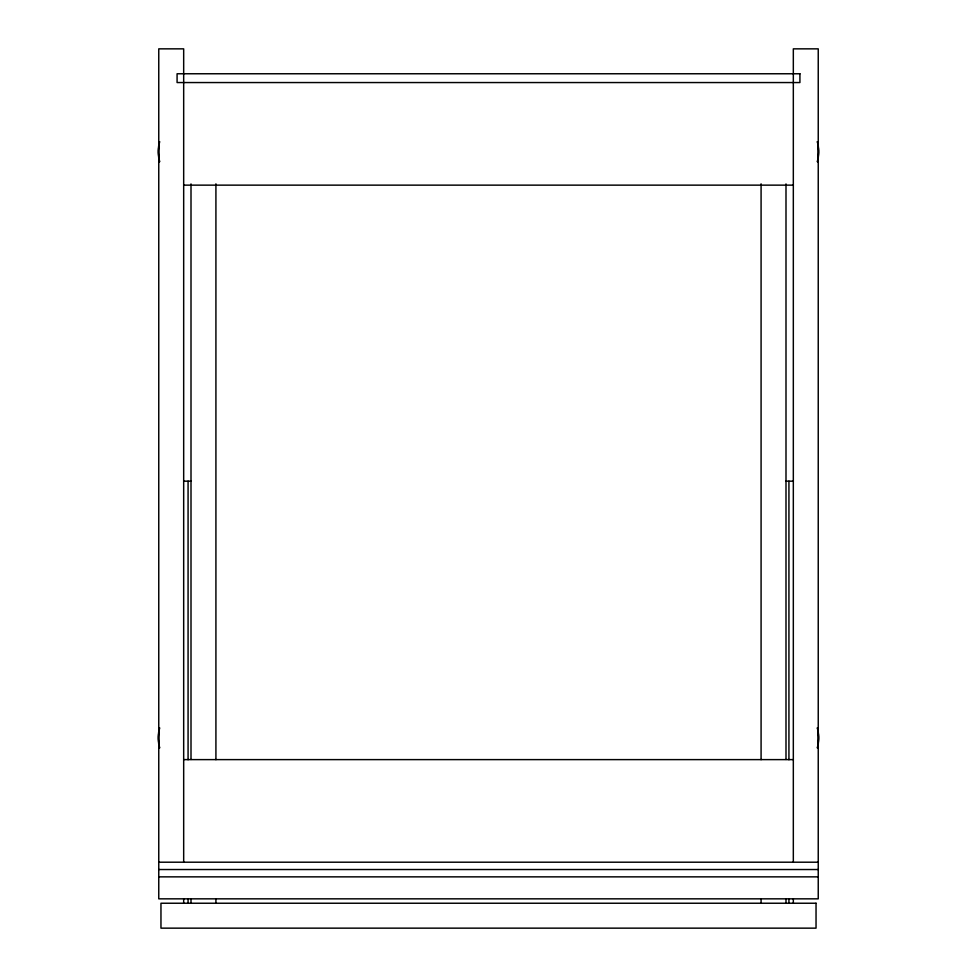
<?xml version="1.0" encoding="UTF-8"?>
<svg xmlns="http://www.w3.org/2000/svg" width="977" height="977" viewBox="0 0 977 977"><rect width="100%" height="100%" fill="white"/><g stroke="black" fill="none" stroke-linecap="round" stroke-linejoin="round"><path stroke-width="1.47" d="M183.676 185.141L793.324 185.141M183.676 481.172L191.004 481.172M785.996 481.172L793.324 481.172M183.676 759.617L793.324 759.617M158.762 862.202L818.237 862.202M158.762 869.53L818.237 869.53M158.762 876.857L818.237 876.857M793.324 862.202L793.324 48.85L818.237 48.85L818.237 898.84L158.762 898.84L158.762 48.85L183.676 48.85L183.676 862.202M793.324 898.669L793.324 903.236M788.928 481.172L788.928 759.752M788.928 898.669L788.928 903.236M785.996 183.92L785.996 759.434M785.996 898.669L785.996 903.236M761.083 183.835L761.083 759.666M761.083 898.657L761.083 903.236M215.917 183.835L215.917 759.666M215.917 898.657L215.917 903.236M191.004 183.92L191.004 759.434M191.004 898.669L191.004 903.236M188.072 481.172L188.072 759.752M188.072 898.669L188.072 903.236M183.676 898.669L183.676 903.236M159.654 161.669A44.221 44.221 0 0 1 159.654 141.702M159.471 161.706A44.221 44.221 0 0 1 159.434 141.653M817.346 141.702A44.221 44.221 0 0 1 817.346 161.669M817.48 141.677A44.087 44.087 0 0 1 817.517 161.706M817.346 727.902A44.221 44.221 0 0 1 817.346 747.869M817.48 727.877A44.087 44.087 0 0 1 817.517 747.906M159.654 747.869A44.221 44.221 0 0 1 159.654 727.902M159.471 747.906A44.221 44.221 0 0 1 159.434 727.853M799.919 73.763L177.081 73.763L177.081 82.556L799.919 82.556L799.919 73.763M816.039 903.236L160.961 903.236L160.961 928.15L816.039 928.15L816.039 903.236"/></g></svg>
